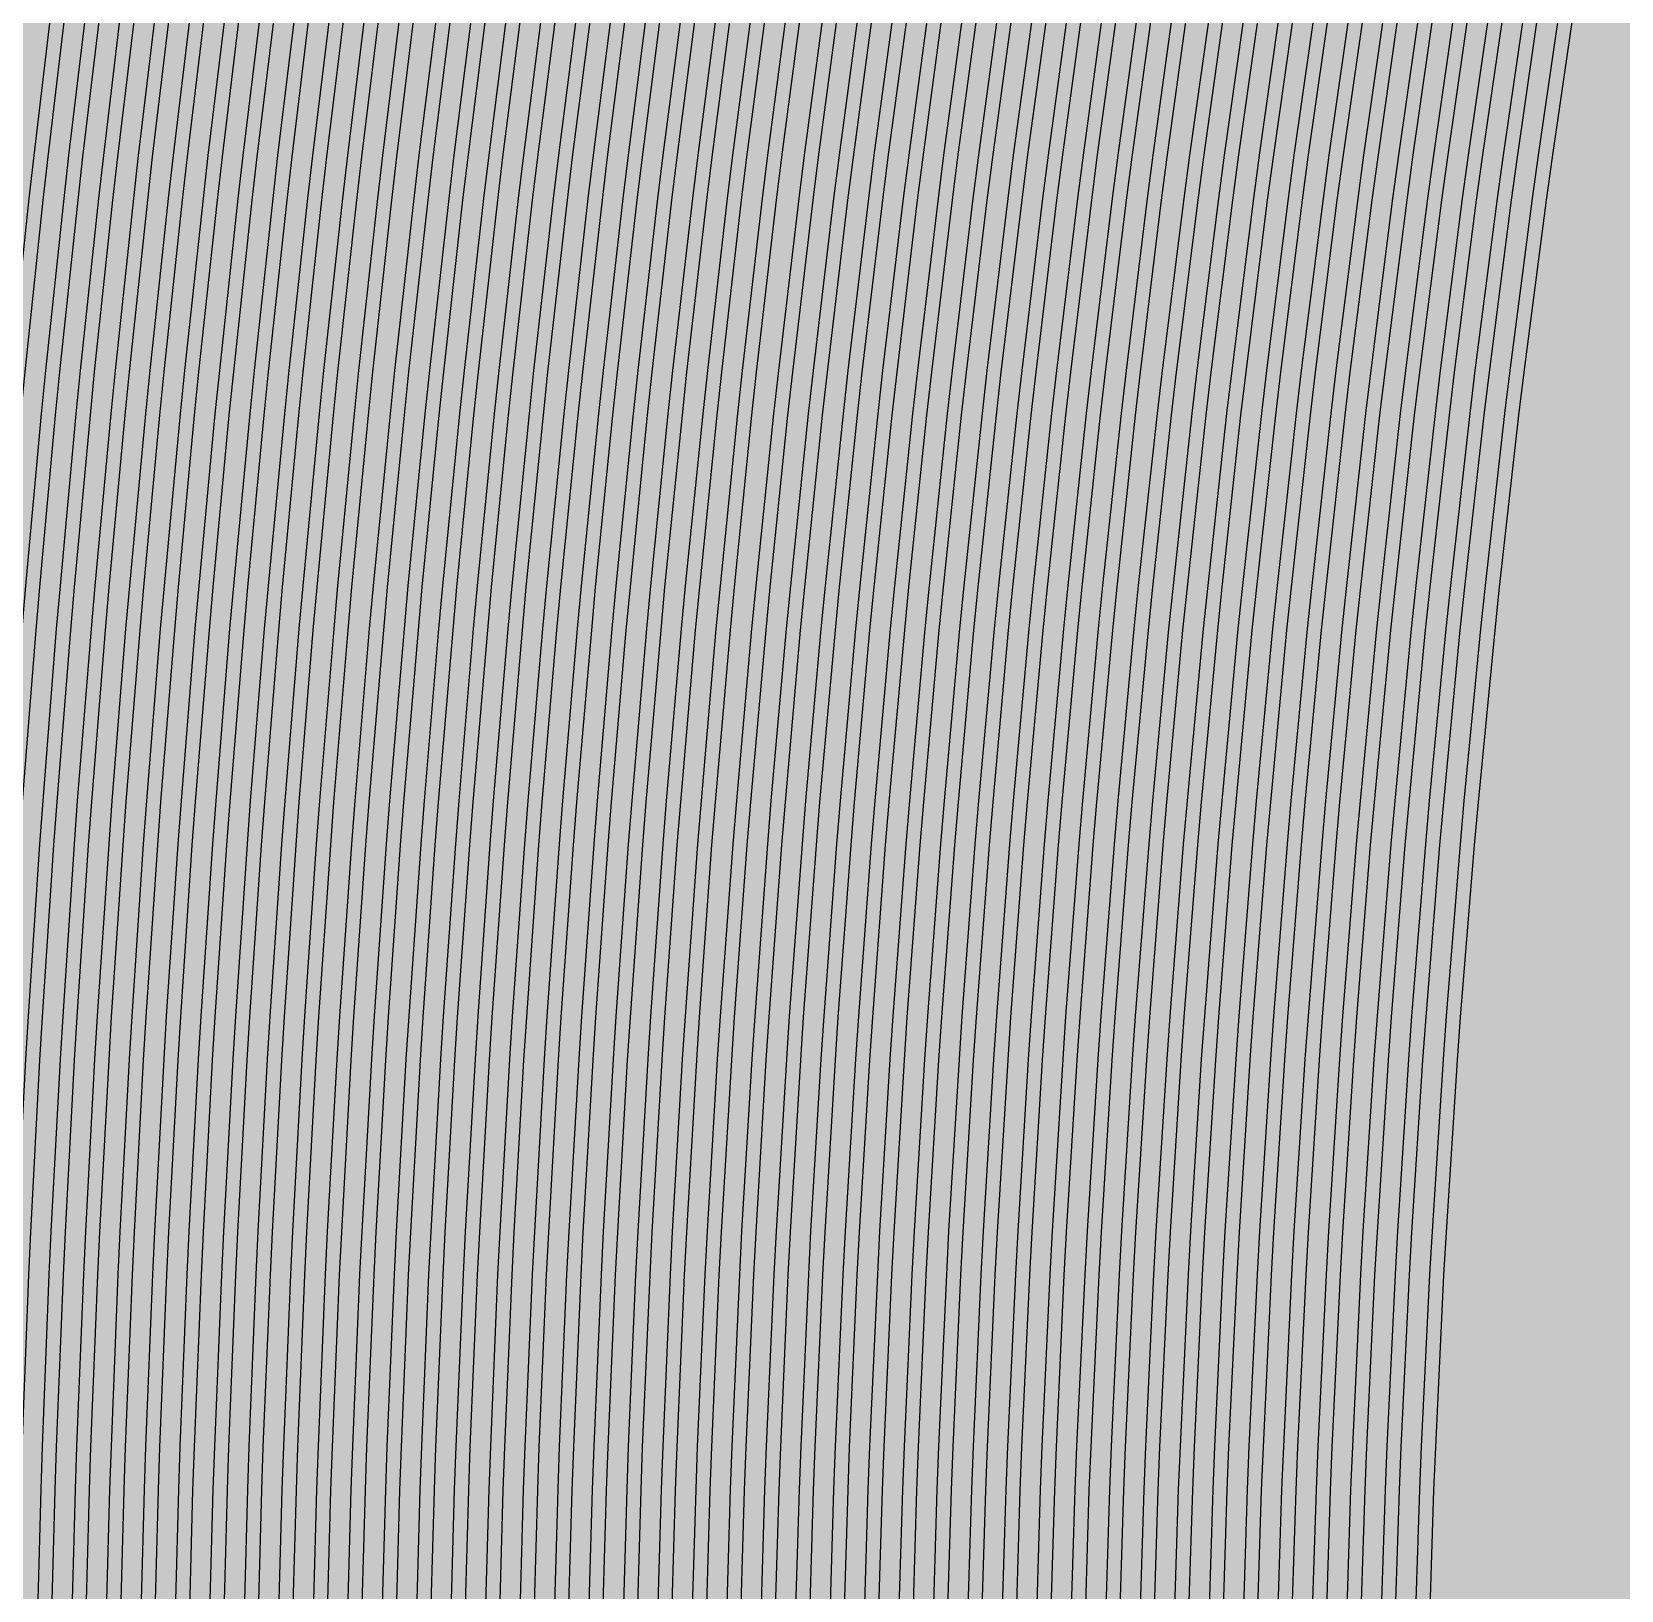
# Model space of a CAD drawing. Header units: metres. Extents: x -7240 to 10960, y -29667 to 1823.
# Drawn here: x 2936.8 to 3167.6, y -17631.3 to -17405 of the extents above; entities that cross this region are included whole.
import ezdxf

# ---------------------------------------------------------------- set-up
doc = ezdxf.new("R2010")
doc.units = ezdxf.units.M
doc.layers.add('Metal1', color=4, linetype='CONTINUOUS')
doc.layers.add('Polyimide', color=7, linetype='CONTINUOUS')

msp = doc.modelspace()

# ---------------------------------------------------------------- hatches: boundary and pattern name
at = {"layer": 'Polyimide'}
msp.add_hatch(color=7, dxfattribs=at).paths.add_polyline_path([(4088.45, -11806.89), (4098.72, -11851.21), (4115.58, -11893.47), (4138.63, -11932.7), (4167.35, -11967.99), (4201.08, -11998.53), (4239.03, -12023.62), (4280.35, -12042.68), (4349.18, -12073.73), (4413.2, -12113.76), (4471.26, -12162.04), (4522.3, -12217.69), (4565.39, -12279.7), (4599.74, -12346.94), (4624.73, -12418.19), (4639.91, -12492.16), (4645, -12567.5), (4639.91, -12642.84), (4624.73, -12716.8), (4599.74, -12788.06), (4565.39, -12855.3), (4522.3, -12917.31), (4471.26, -12972.96), (4413.2, -13021.24), (4349.18, -13061.27), (4280.35, -13092.32), (4239.03, -13111.38), (4201.08, -13136.47), (4167.35, -13167.01), (4138.63, -13202.3), (4115.58, -13241.52), (4098.72, -13283.78), (4088.45, -13328.11), (4085, -13373.48), (4085, -13567.5), (4099.45, -13861.55), (4142.64, -14152.77), (4214.18, -14438.35), (4313.36, -14715.55), (4439.24, -14981.69), (4590.59, -15234.21), (4765.97, -15470.68), (4963.68, -15688.82), (5181.82, -15886.53), (5418.29, -16061.91), (5670.81, -16213.26), (5936.95, -16339.14), (6214.15, -16438.32), (6499.73, -16509.85), (6790.95, -16553.05), (7085, -16567.5), (9960.38, -16567.5), (10038.79, -16571.35), (10116.45, -16582.87), (10192.6, -16601.95), (10266.52, -16628.4), (10337.49, -16661.96), (10404.83, -16702.32), (10467.89, -16749.09), (10526.06, -16801.81), (10578.78, -16859.98), (10625.55, -16923.04), (10665.91, -16990.38), (10699.48, -17061.35), (10725.93, -17135.27), (10745, -17211.43), (10756.52, -17289.08), (10760.38, -17367.5), (10760.38, -21957.3), (10721.61, -22012.91), (10685.97, -22070.59), (10653.58, -22130.14), (10624.53, -22191.39), (10598.92, -22254.16), (10576.82, -22318.25), (10558.3, -22383.46), (10543.41, -22449.6), (10532.21, -22516.46), (10524.72, -22583.84), (10520.97, -22651.53), (10520.97, -22719.32), (10524.72, -22787.01), (10532.21, -22854.38), (10543.41, -22921.24), (10558.3, -22987.38), (10576.82, -23052.6), (10598.92, -23116.68), (10624.53, -23179.45), (10653.58, -23240.71), (10685.97, -23300.26), (10721.61, -23357.93), (10760.38, -23413.54), (10760.38, -28667.5), (10756.52, -28745.91), (10745, -28823.57), (10725.93, -28899.73), (10699.48, -28973.65), (10665.91, -29044.62), (10625.55, -29111.96), (10578.78, -29175.01), (10526.06, -29233.19), (10467.89, -29285.91), (10404.83, -29332.68), (10337.49, -29373.04), (10266.52, -29406.6), (10192.6, -29433.05), (10116.45, -29452.13), (10038.79, -29463.65), (9960.38, -29467.5), (-6239.63, -29467.5), (-6318.04, -29463.65), (-6395.7, -29452.13), (-6471.85, -29433.05), (-6545.77, -29406.6), (-6616.74, -29373.04), (-6684.08, -29332.68), (-6747.14, -29285.91), (-6805.31, -29233.19), (-6858.03, -29175.01), (-6904.8, -29111.96), (-6945.16, -29044.62), (-6978.73, -28973.65), (-7005.18, -28899.73), (-7024.25, -28823.57), (-7035.77, -28745.91), (-7039.63, -28667.5), (-7039.63, -23426.32), (-6999.36, -23370.07), (-6962.33, -23311.63), (-6928.66, -23251.2), (-6898.45, -23188.96), (-6871.81, -23125.12), (-6848.81, -23059.88), (-6829.53, -22993.44), (-6814.04, -22926.02), (-6802.37, -22857.83), (-6794.57, -22789.09), (-6790.67, -22720.02), (-6790.67, -22650.84), (-6794.57, -22581.77), (-6802.37, -22513.03), (-6814.04, -22444.84), (-6829.53, -22377.42), (-6848.81, -22310.98), (-6871.81, -22245.74), (-6898.45, -22181.89), (-6928.66, -22119.66), (-6962.33, -22059.22), (-6999.36, -22000.79), (-7039.63, -21944.54), (-7039.63, -17367.5), (-7035.77, -17289.08), (-7024.25, -17211.43), (-7005.18, -17135.27), (-6978.73, -17061.35), (-6945.16, -16990.38), (-6904.8, -16923.04), (-6858.03, -16859.98), (-6805.31, -16801.81), (-6747.14, -16749.09), (-6684.08, -16702.32), (-6616.74, -16661.96), (-6545.77, -16628.4), (-6471.85, -16601.95), (-6395.7, -16582.87), (-6318.04, -16571.35), (-6239.63, -16567.5), (-3334, -16567.5), (-3039.95, -16553.05), (-2748.73, -16509.85), (-2463.15, -16438.32), (-2185.95, -16339.14), (-1919.81, -16213.26), (-1667.29, -16061.91), (-1430.82, -15886.53), (-1212.68, -15688.82), (-1014.97, -15470.68), (-839.59, -15234.21), (-688.24, -14981.69), (-562.36, -14715.55), (-463.18, -14438.35), (-391.64, -14152.77), (-348.45, -13861.55), (-334, -13567.5), (-334, -13373.48), (-337.45, -13328.11), (-347.72, -13283.78), (-364.58, -13241.52), (-387.63, -13202.3), (-416.35, -13167.01), (-450.08, -13136.47), (-488.03, -13111.38), (-529.35, -13092.32), (-529.35, -13092.32), (-598.18, -13061.27), (-662.2, -13021.24), (-720.26, -12972.96), (-771.3, -12917.31), (-814.39, -12855.3), (-848.74, -12788.06), (-873.73, -12716.8), (-888.91, -12642.84), (-894, -12567.5), (-888.91, -12492.16), (-873.73, -12418.19), (-848.74, -12346.94), (-814.39, -12279.7), (-771.3, -12217.69), (-720.26, -12162.04), (-662.2, -12113.76), (-598.18, -12073.73), (-529.35, -12042.68), (-488.03, -12023.62), (-450.08, -11998.53), (-416.35, -11967.99), (-387.63, -11932.7), (-364.58, -11893.47), (-347.72, -11851.21), (-337.45, -11806.89), (-334, -11761.52), (-334, -11074.31), (-337.45, -11028.94), (-347.72, -10984.62), (-364.58, -10942.36), (-387.63, -10903.13), (-416.35, -10867.84), (-450.08, -10837.3), (-488.03, -10812.21), (-529.35, -10793.16), (-529.35, -10793.16), (-598.18, -10762.1), (-662.2, -10722.07), (-720.26, -10673.8), (-771.3, -10618.15), (-814.39, -10556.13), (-848.74, -10488.89), (-873.73, -10417.64), (-888.91, -10343.67), (-894, -10268.33), (-888.91, -10192.99), (-873.73, -10119.03), (-848.74, -10047.77), (-814.39, -9980.53), (-771.3, -9918.52), (-720.26, -9862.87), (-662.2, -9814.59), (-598.18, -9774.56), (-529.35, -9743.51), (-488.03, -9724.45), (-450.08, -9699.36), (-416.35, -9668.82), (-387.63, -9633.53), (-364.58, -9594.31), (-347.72, -9552.05), (-337.45, -9507.72), (-334, -9462.35), (-334, -8775.14), (-337.45, -8729.78), (-347.72, -8685.45), (-364.58, -8643.19), (-387.63, -8603.96), (-416.35, -8568.68), (-450.08, -8538.14), (-488.03, -8513.05), (-529.35, -8493.99), (-529.35, -8493.99), (-598.18, -8462.94), (-662.2, -8422.91), (-720.26, -8374.63), (-771.3, -8318.98), (-814.39, -8256.97), (-848.74, -8189.73), (-873.73, -8118.47), (-888.91, -8044.5), (-894, -7969.17), (-888.91, -7893.83), (-873.73, -7819.86), (-848.74, -7748.61), (-814.39, -7681.36), (-771.3, -7619.35), (-720.26, -7563.7), (-662.2, -7515.42), (-598.18, -7475.4), (-529.35, -7444.34), (-529.35, -7444.34), (-488.03, -7425.28), (-450.08, -7400.2), (-416.35, -7369.66), (-387.63, -7334.37), (-364.58, -7295.14), (-347.72, -7252.88), (-337.45, -7208.56), (-334, -7163.19), (-334, -6475.98), (-337.45, -6430.61), (-347.72, -6386.29), (-364.58, -6344.02), (-387.63, -6304.8), (-416.35, -6269.51), (-450.08, -6238.97), (-488.03, -6213.88), (-529.35, -6194.82), (-529.35, -6194.82), (-598.18, -6163.77), (-662.2, -6123.74), (-720.26, -6075.46), (-771.3, -6019.81), (-814.39, -5957.8), (-848.74, -5890.56), (-873.73, -5819.31), (-888.91, -5745.34), (-894, -5670), (-888.91, -5594.66), (-873.73, -5520.69), (-848.74, -5449.44), (-814.39, -5382.2), (-771.3, -5320.19), (-720.26, -5264.54), (-662.2, -5216.26), (-598.18, -5176.23), (-529.35, -5145.18), (-529.35, -5145.18), (-488.03, -5126.12), (-450.08, -5101.03), (-416.35, -5070.49), (-387.63, -5035.2), (-364.58, -4995.98), (-347.72, -4953.71), (-337.45, -4909.39), (-334, -4864.02), (-334, 380), (-334, 1522.5), (-289, 1522.5), (-288.78, 1515.63), (-288.1, 1508.79), (-286.98, 1502.02), (-285.42, 1495.32), (-283.43, 1488.75), (-281.01, 1482.32), (-278.17, 1476.06), (-274.93, 1470), (-271.3, 1464.17), (-267.3, 1458.58), (-262.94, 1453.27), (-258.25, 1448.25), (-253.23, 1443.56), (-247.92, 1439.2), (-242.33, 1435.2), (-236.5, 1431.57), (-230.44, 1428.33), (-224.18, 1425.49), (-217.75, 1423.07), (-211.18, 1421.08), (-204.48, 1419.52), (-197.71, 1418.4), (-190.87, 1417.72), (-184, 1417.5), (-177.13, 1417.72), (-170.29, 1418.4), (-163.52, 1419.52), (-156.82, 1421.08), (-150.25, 1423.07), (-143.82, 1425.49), (-137.56, 1428.33), (-131.5, 1431.57), (-125.67, 1435.2), (-120.08, 1439.2), (-114.77, 1443.56), (-109.75, 1448.25), (-105.06, 1453.27), (-100.7, 1458.58), (-96.7, 1464.17), (-93.07, 1470), (-89.83, 1476.06), (-86.99, 1482.32), (-84.57, 1488.75), (-82.58, 1495.32), (-81.02, 1502.02), (-79.9, 1508.79), (-79.22, 1515.63), (-79, 1522.5), (1786, 1522.5), (3835, 1522.5), (3835.21, 1529.04), (3835.86, 1535.55), (3836.92, 1542.01), (3838.41, 1548.38), (3840.31, 1554.64), (3842.61, 1560.77), (3845.31, 1566.73), (3848.4, 1572.5), (3851.85, 1578.06), (3855.66, 1583.38), (3859.82, 1588.43), (3864.29, 1593.21), (3869.07, 1597.68), (3874.12, 1601.84), (3879.44, 1605.65), (3885, 1609.1), (3890.77, 1612.19), (3896.73, 1614.89), (3902.86, 1617.19), (3909.12, 1619.09), (3915.49, 1620.58), (3921.95, 1621.64), (3928.46, 1622.29), (3935, 1622.5), (3941.54, 1622.29), (3948.05, 1621.64), (3954.51, 1620.58), (3960.88, 1619.09), (3967.14, 1617.19), (3973.27, 1614.89), (3979.23, 1612.19), (3985, 1609.1), (3990.56, 1605.65), (3995.88, 1601.84), (4000.93, 1597.68), (4005.71, 1593.21), (4010.18, 1588.43), (4014.34, 1583.38), (4018.15, 1578.06), (4021.6, 1572.5), (4024.69, 1566.73), (4027.39, 1560.77), (4029.69, 1554.64), (4031.59, 1548.38), (4033.08, 1542.01), (4034.14, 1535.55), (4034.79, 1529.04), (4035, 1522.5), (4085, 1522.5), (4085, 380), (4085, 330), (4085, -4864.02), (4088.45, -4909.39), (4098.72, -4953.71), (4115.58, -4995.98), (4138.63, -5035.2), (4167.35, -5070.49), (4201.08, -5101.03), (4239.03, -5126.12), (4280.35, -5145.18), (4280.35, -5145.18), (4349.18, -5176.23), (4413.2, -5216.26), (4471.26, -5264.54), (4522.3, -5320.19), (4565.39, -5382.2), (4599.74, -5449.44), (4624.73, -5520.69), (4639.91, -5594.66), (4645, -5670), (4639.91, -5745.34), (4624.73, -5819.31), (4599.74, -5890.56), (4565.39, -5957.8), (4522.3, -6019.81), (4471.26, -6075.46), (4413.2, -6123.74), (4349.18, -6163.77), (4280.35, -6194.82), (4239.03, -6213.88), (4201.08, -6238.97), (4167.35, -6269.51), (4138.63, -6304.8), (4115.58, -6344.02), (4098.72, -6386.29), (4088.45, -6430.61), (4085, -6475.98), (4085, -11761.52), (4088.45, -11806.89)])

# ---------------------------------------------------------------- linework, layer by layer
at = {"layer": 'Metal1'}
for points in [[(2921.88, -18191.69), (2921.88, -17704.18), (2921.96, -17679.19), (2922, -17672.93), (2922.33, -17647.94), (2922.45, -17641.68), (2923.1, -17616.68), (2923.31, -17610.42), (2924.29, -17585.43), (2924.58, -17579.17), (2925.89, -17554.18), (2926.26, -17547.92), (2927.9, -17522.93), (2928.35, -17516.66), (2930.32, -17491.68), (2930.86, -17485.41), (2933.16, -17460.42), (2933.78, -17454.15), (2936.41, -17429.17), (2937.11, -17422.9), (2940.08, -17397.92)], [(2942.06, -17398.16), (2939.1, -17423.13), (2938.4, -17429.39), (2935.77, -17454.36), (2935.15, -17460.61), (2932.85, -17485.59), (2932.32, -17491.84), (2930.35, -17516.81), (2929.9, -17523.07), (2928.26, -17548.04), (2927.89, -17554.29), (2926.58, -17579.27), (2926.29, -17585.52), (2925.31, -17610.5), (2925.1, -17616.74), (2924.45, -17641.72), (2924.33, -17647.97), (2924, -17672.95), (2923.96, -17679.2), (2923.88, -17704.18), (2923.88, -18191.69)], [(2926.88, -18191.69), (2926.88, -17704.18), (2926.96, -17679.19), (2927, -17672.93), (2927.33, -17647.94), (2927.45, -17641.68), (2928.11, -17616.68), (2928.32, -17610.42), (2929.3, -17585.43), (2929.59, -17579.17), (2930.91, -17554.18), (2931.28, -17547.92), (2932.93, -17522.93), (2933.38, -17516.66), (2935.36, -17491.68), (2935.9, -17485.41), (2938.21, -17460.42), (2938.83, -17454.15), (2941.47, -17429.17), (2942.17, -17422.9), (2945.15, -17397.92)], [(2947.14, -17398.16), (2944.16, -17423.13), (2943.46, -17429.39), (2940.82, -17454.36), (2940.2, -17460.61), (2937.89, -17485.59), (2937.35, -17491.84), (2935.38, -17516.81), (2934.92, -17523.07), (2933.28, -17548.04), (2932.91, -17554.29), (2931.59, -17579.27), (2931.3, -17585.52), (2930.31, -17610.5), (2930.11, -17616.74), (2929.45, -17641.72), (2929.33, -17647.97), (2929, -17672.95), (2928.96, -17679.2), (2928.88, -17704.18), (2928.88, -18191.69)], [(2931.88, -18191.69), (2931.88, -17704.18), (2931.96, -17679.19), (2932, -17672.93), (2932.33, -17647.94), (2932.45, -17641.68), (2933.11, -17616.68), (2933.32, -17610.42), (2934.31, -17585.43), (2934.6, -17579.17), (2935.92, -17554.18), (2936.3, -17547.92), (2937.95, -17522.93), (2938.41, -17516.66), (2940.39, -17491.68), (2940.93, -17485.41), (2943.25, -17460.42), (2943.87, -17454.15), (2946.53, -17429.17), (2947.24, -17422.9), (2950.22, -17397.92)], [(2952.21, -17398.16), (2949.22, -17423.13), (2948.52, -17429.39), (2945.86, -17454.36), (2945.24, -17460.61), (2942.92, -17485.59), (2942.39, -17491.84), (2940.4, -17516.81), (2939.95, -17523.07), (2938.29, -17548.04), (2937.92, -17554.29), (2936.6, -17579.27), (2936.31, -17585.52), (2935.32, -17610.5), (2935.11, -17616.74), (2934.45, -17641.72), (2934.33, -17647.97), (2934, -17672.95), (2933.96, -17679.2), (2933.88, -17704.19), (2933.88, -18191.69)], [(2936.88, -18191.69), (2936.88, -17704.18), (2936.96, -17679.19), (2937, -17672.93), (2937.33, -17647.94), (2937.46, -17641.68), (2938.12, -17616.68), (2938.33, -17610.42), (2939.32, -17585.43), (2939.61, -17579.17), (2940.94, -17554.18), (2941.32, -17547.92), (2942.98, -17522.93), (2943.43, -17516.66), (2945.43, -17491.68), (2945.97, -17485.41), (2948.3, -17460.42), (2948.92, -17454.15), (2951.59, -17429.17), (2952.3, -17422.9), (2955.3, -17397.92)], [(2957.28, -17398.16), (2954.28, -17423.13), (2953.57, -17429.39), (2950.91, -17454.36), (2950.29, -17460.62), (2947.96, -17485.59), (2947.42, -17491.84), (2945.43, -17516.81), (2944.97, -17523.07), (2943.31, -17548.04), (2942.94, -17554.29), (2941.61, -17579.27), (2941.32, -17585.52), (2940.33, -17610.5), (2940.12, -17616.74), (2939.46, -17641.72), (2939.33, -17647.97), (2939, -17672.95), (2938.96, -17679.2), (2938.88, -17704.19), (2938.88, -18191.69)], [(2941.88, -18191.69), (2941.88, -17704.18), (2941.96, -17679.19), (2942, -17672.93), (2942.33, -17647.94), (2942.46, -17641.68), (2943.12, -17616.68), (2943.33, -17610.42), (2944.33, -17585.43), (2944.62, -17579.17), (2945.96, -17554.18), (2946.33, -17547.92), (2948, -17522.93), (2948.46, -17516.66), (2950.46, -17491.68), (2951, -17485.41), (2953.34, -17460.42), (2953.97, -17454.15), (2956.64, -17429.17), (2957.36, -17422.9), (2960.37, -17397.92)], [(2962.36, -17398.17), (2959.34, -17423.13), (2958.63, -17429.39), (2955.96, -17454.36), (2955.33, -17460.62), (2953, -17485.59), (2952.45, -17491.84), (2950.45, -17516.81), (2949.99, -17523.07), (2948.33, -17548.04), (2947.95, -17554.29), (2946.62, -17579.27), (2946.33, -17585.52), (2945.33, -17610.5), (2945.12, -17616.74), (2944.46, -17641.72), (2944.33, -17647.97), (2944, -17672.95), (2943.96, -17679.2), (2943.88, -17704.19), (2943.88, -18191.69)], [(2946.88, -18191.69), (2946.88, -17704.18), (2946.96, -17679.19), (2947, -17672.93), (2947.34, -17647.94), (2947.46, -17641.68), (2948.13, -17616.68), (2948.34, -17610.42), (2949.34, -17585.43), (2949.64, -17579.17), (2950.97, -17554.18), (2951.35, -17547.92), (2953.02, -17522.93), (2953.49, -17516.66), (2955.49, -17491.67), (2956.04, -17485.41), (2958.39, -17460.42), (2959.02, -17454.15), (2961.7, -17429.17), (2962.42, -17422.9), (2965.44, -17397.92)], [(2967.43, -17398.17), (2964.41, -17423.13), (2963.69, -17429.39), (2961.01, -17454.36), (2960.38, -17460.62), (2958.03, -17485.59), (2957.49, -17491.84), (2955.48, -17516.81), (2955.02, -17523.07), (2953.35, -17548.04), (2952.97, -17554.29), (2951.63, -17579.27), (2951.34, -17585.52), (2950.34, -17610.5), (2950.13, -17616.74), (2949.46, -17641.72), (2949.34, -17647.97), (2949, -17672.95), (2948.96, -17679.2), (2948.88, -17704.19), (2948.88, -18191.69)], [(2951.87, -18191.69), (2951.87, -17704.18), (2951.96, -17679.19), (2952, -17672.93), (2952.34, -17647.94), (2952.46, -17641.68), (2953.13, -17616.68), (2953.34, -17610.42), (2954.35, -17585.43), (2954.65, -17579.17), (2955.99, -17554.18), (2956.37, -17547.91), (2958.05, -17522.93), (2958.51, -17516.66), (2960.53, -17491.67), (2961.08, -17485.41), (2963.43, -17460.42), (2964.07, -17454.15), (2966.76, -17429.17), (2967.48, -17422.9), (2970.52, -17397.92)], [(2972.5, -17398.17), (2969.47, -17423.13), (2968.75, -17429.39), (2966.06, -17454.36), (2965.42, -17460.62), (2963.07, -17485.59), (2962.52, -17491.84), (2960.51, -17516.81), (2960.04, -17523.07), (2958.36, -17548.04), (2957.99, -17554.29), (2956.64, -17579.27), (2956.35, -17585.52), (2955.34, -17610.5), (2955.13, -17616.74), (2954.46, -17641.72), (2954.34, -17647.97), (2954, -17672.95), (2953.96, -17679.2), (2953.87, -17704.19), (2953.87, -18191.69)], [(2956.87, -18191.69), (2956.87, -17704.18), (2956.96, -17679.19), (2957, -17672.93), (2957.34, -17647.94), (2957.47, -17641.68), (2958.14, -17616.68), (2958.35, -17610.42), (2959.36, -17585.43), (2959.66, -17579.17), (2961.01, -17554.18), (2961.39, -17547.91), (2963.07, -17522.93), (2963.54, -17516.66), (2965.56, -17491.67), (2966.11, -17485.41), (2968.48, -17460.42), (2969.11, -17454.15), (2971.82, -17429.17), (2972.54, -17422.9), (2975.59, -17397.92)], [(2977.57, -17398.17), (2974.53, -17423.13), (2973.81, -17429.39), (2971.1, -17454.36), (2970.47, -17460.62), (2968.11, -17485.59), (2967.56, -17491.84), (2965.53, -17516.81), (2965.07, -17523.07), (2963.38, -17548.04), (2963, -17554.29), (2961.65, -17579.27), (2961.36, -17585.52), (2960.35, -17610.5), (2960.14, -17616.74), (2959.47, -17641.72), (2959.34, -17647.97), (2959, -17672.95), (2958.96, -17679.2), (2958.87, -17704.19), (2958.87, -18191.69)], [(2961.88, -18191.69), (2961.88, -17704.18), (2961.96, -17679.19), (2962, -17672.93), (2962.34, -17647.94), (2962.47, -17641.68), (2963.14, -17616.68), (2963.36, -17610.42), (2964.37, -17585.43), (2964.67, -17579.17), (2966.02, -17554.18), (2966.4, -17547.91), (2968.1, -17522.93), (2968.56, -17516.66), (2970.6, -17491.67), (2971.15, -17485.41), (2973.52, -17460.42), (2974.16, -17454.15), (2976.88, -17429.17), (2977.6, -17422.9), (2980.66, -17397.92)], [(2982.65, -17398.17), (2979.59, -17423.13), (2978.87, -17429.39), (2976.15, -17454.36), (2975.51, -17460.62), (2973.14, -17485.59), (2972.59, -17491.84), (2970.56, -17516.82), (2970.09, -17523.07), (2968.4, -17548.04), (2968.02, -17554.29), (2966.67, -17579.27), (2966.37, -17585.52), (2965.35, -17610.5), (2965.14, -17616.74), (2964.47, -17641.72), (2964.34, -17647.97), (2964, -17672.95), (2963.96, -17679.2), (2963.88, -17704.19), (2963.88, -18191.69)], [(2966.88, -18191.69), (2966.88, -17704.18), (2966.96, -17679.19), (2967, -17672.93), (2967.34, -17647.94), (2967.47, -17641.68), (2968.15, -17616.68), (2968.36, -17610.42), (2969.38, -17585.43), (2969.68, -17579.17), (2971.04, -17554.18), (2971.42, -17547.91), (2973.12, -17522.93), (2973.59, -17516.66), (2975.63, -17491.67), (2976.19, -17485.41), (2978.57, -17460.42), (2979.21, -17454.15), (2981.94, -17429.17), (2982.67, -17422.9), (2985.74, -17397.92)], [(2987.72, -17398.17), (2984.65, -17423.13), (2983.92, -17429.39), (2981.2, -17454.36), (2980.56, -17460.62), (2978.18, -17485.59), (2977.62, -17491.84), (2975.58, -17516.82), (2975.12, -17523.07), (2973.42, -17548.04), (2973.03, -17554.29), (2971.68, -17579.27), (2971.38, -17585.52), (2970.36, -17610.5), (2970.15, -17616.74), (2969.47, -17641.72), (2969.34, -17647.97), (2969, -17672.95), (2968.96, -17679.2), (2968.88, -17704.19), (2968.88, -18191.69)], [(2971.88, -18191.69), (2971.88, -17704.18), (2971.96, -17679.19), (2972, -17672.93), (2972.35, -17647.93), (2972.47, -17641.68), (2973.16, -17616.68), (2973.37, -17610.42), (2974.39, -17585.43), (2974.69, -17579.17), (2976.06, -17554.18), (2976.45, -17547.91), (2978.15, -17522.93), (2978.63, -17516.66), (2980.68, -17491.67), (2981.24, -17485.4), (2983.63, -17460.42), (2984.28, -17454.15), (2987.02, -17429.17), (2987.75, -17422.9), (2990.84, -17397.92)], [(2992.82, -17398.17), (2989.74, -17423.13), (2989.01, -17429.39), (2986.27, -17454.36), (2985.62, -17460.62), (2983.23, -17485.59), (2982.67, -17491.84), (2980.62, -17516.82), (2980.15, -17523.07), (2978.44, -17548.04), (2978.06, -17554.29), (2976.69, -17579.27), (2976.39, -17585.52), (2975.37, -17610.5), (2975.16, -17616.74), (2974.47, -17641.73), (2974.34, -17647.97), (2974, -17672.95), (2973.96, -17679.2), (2973.88, -17704.19), (2973.88, -18191.69)], [(2976.88, -18191.69), (2976.88, -17704.18), (2976.96, -17679.19), (2977.01, -17672.93), (2977.35, -17647.93), (2977.49, -17641.68), (2978.18, -17616.68), (2978.4, -17610.42), (2979.44, -17585.43), (2979.75, -17579.17), (2981.14, -17554.18), (2981.54, -17547.91), (2983.28, -17522.92), (2983.76, -17516.66), (2985.85, -17491.67), (2986.42, -17485.4), (2988.86, -17460.42), (2989.52, -17454.15), (2992.32, -17429.17), (2993.06, -17422.89), (2996.21, -17397.92)], [(2998.2, -17398.17), (2995.05, -17423.14), (2994.3, -17429.4), (2991.51, -17454.36), (2990.85, -17460.62), (2988.41, -17485.59), (2987.84, -17491.85), (2985.75, -17516.82), (2985.27, -17523.07), (2983.53, -17548.04), (2983.14, -17554.3), (2981.75, -17579.27), (2981.44, -17585.52), (2980.4, -17610.5), (2980.18, -17616.74), (2979.48, -17641.73), (2979.35, -17647.97), (2979.01, -17672.95), (2978.96, -17679.2), (2978.88, -17704.19), (2978.88, -18191.69)], [(2981.88, -18191.69), (2981.88, -17704.18), (2981.96, -17679.19), (2982.01, -17672.93), (2982.36, -17647.93), (2982.49, -17641.68), (2983.19, -17616.68), (2983.41, -17610.42), (2984.45, -17585.43), (2984.76, -17579.17), (2986.16, -17554.18), (2986.55, -17547.91), (2988.3, -17522.92), (2988.79, -17516.66), (2990.89, -17491.67), (2991.46, -17485.4), (2993.91, -17460.42), (2994.57, -17454.15), (2997.38, -17429.17), (2998.13, -17422.89), (3001.29, -17397.92)], [(3003.27, -17398.17), (3000.11, -17423.14), (2999.36, -17429.4), (2996.56, -17454.36), (2995.9, -17460.62), (2993.45, -17485.59), (2992.88, -17491.85), (2990.78, -17516.82), (2990.3, -17523.07), (2988.55, -17548.04), (2988.16, -17554.3), (2986.76, -17579.27), (2986.45, -17585.52), (2985.4, -17610.5), (2985.19, -17616.74), (2984.49, -17641.73), (2984.36, -17647.97), (2984.01, -17672.95), (2983.96, -17679.2), (2983.88, -17704.19), (2983.88, -18191.69)], [(2986.88, -18191.69), (2986.88, -17704.18), (2986.96, -17679.19), (2987.01, -17672.93), (2987.36, -17647.93), (2987.49, -17641.68), (2988.19, -17616.68), (2988.41, -17610.42), (2989.46, -17585.43), (2989.77, -17579.17), (2991.18, -17554.18), (2991.57, -17547.91), (2993.33, -17522.92), (2993.81, -17516.66), (2995.92, -17491.67), (2996.49, -17485.4), (2998.96, -17460.42), (2999.62, -17454.15), (3002.44, -17429.17), (3003.19, -17422.89), (3006.36, -17397.91)], [(3008.34, -17398.17), (3005.17, -17423.14), (3004.42, -17429.4), (3001.61, -17454.36), (3000.95, -17460.62), (2998.48, -17485.59), (2997.91, -17491.85), (2995.81, -17516.82), (2995.32, -17523.07), (2993.57, -17548.05), (2993.17, -17554.3), (2991.77, -17579.27), (2991.46, -17585.52), (2990.41, -17610.5), (2990.19, -17616.74), (2989.49, -17641.73), (2989.36, -17647.97), (2989.01, -17672.95), (2988.96, -17679.2), (2988.88, -17704.19), (2988.88, -18191.69)], [(2991.87, -18191.69), (2991.87, -17704.18), (2991.96, -17679.19), (2992.01, -17672.93), (2992.36, -17647.93), (2992.49, -17641.68), (2993.2, -17616.68), (2993.42, -17610.42), (2994.47, -17585.43), (2994.78, -17579.17), (2996.19, -17554.18), (2996.59, -17547.91), (2998.35, -17522.92), (2998.84, -17516.66), (3000.95, -17491.67), (3001.53, -17485.4), (3004, -17460.42), (3004.67, -17454.15), (3007.49, -17429.17), (3008.25, -17422.89), (3011.43, -17397.91)], [(3013.42, -17398.17), (3010.23, -17423.14), (3009.48, -17429.4), (3006.65, -17454.36), (3005.99, -17460.62), (3003.52, -17485.59), (3002.95, -17491.85), (3000.83, -17516.82), (3000.35, -17523.07), (2998.58, -17548.05), (2998.19, -17554.3), (2996.78, -17579.27), (2996.47, -17585.52), (2995.42, -17610.5), (2995.2, -17616.75), (2994.49, -17641.73), (2994.36, -17647.97), (2994.01, -17672.95), (2993.96, -17679.2), (2993.87, -17704.19), (2993.87, -18191.69)], [(2996.87, -18191.69), (2996.87, -17704.18), (2996.96, -17679.19), (2997.01, -17672.93), (2997.36, -17647.93), (2997.49, -17641.68), (2998.2, -17616.68), (2998.42, -17610.42), (2999.48, -17585.43), (2999.79, -17579.17), (3001.21, -17554.18), (3001.61, -17547.91), (3003.38, -17522.92), (3003.86, -17516.66), (3005.99, -17491.67), (3006.57, -17485.4), (3009.05, -17460.42), (3009.71, -17454.15), (3012.55, -17429.17), (3013.31, -17422.89), (3016.51, -17397.91)], [(3018.49, -17398.18), (3015.29, -17423.14), (3014.54, -17429.4), (3011.7, -17454.37), (3011.04, -17460.62), (3008.56, -17485.59), (3007.98, -17491.85), (3005.86, -17516.82), (3005.37, -17523.07), (3003.6, -17548.05), (3003.2, -17554.3), (3001.79, -17579.27), (3001.48, -17585.52), (3000.42, -17610.5), (3000.2, -17616.75), (2999.49, -17641.73), (2999.36, -17647.97), (2999.01, -17672.95), (2998.96, -17679.2), (2998.87, -17704.19), (2998.87, -18191.69)], [(3001.88, -18191.69), (3001.88, -17704.18), (3001.96, -17679.19), (3002.01, -17672.93), (3002.36, -17647.93), (3002.5, -17641.68), (3003.21, -17616.68), (3003.43, -17610.42), (3004.49, -17585.43), (3004.8, -17579.17), (3006.22, -17554.18), (3006.62, -17547.91), (3008.4, -17522.92), (3008.89, -17516.66), (3011.02, -17491.67), (3011.6, -17485.4), (3014.09, -17460.42), (3014.76, -17454.15), (3017.61, -17429.17), (3018.37, -17422.89), (3021.58, -17397.91)], [(3023.56, -17398.18), (3020.36, -17423.14), (3019.6, -17429.4), (3016.75, -17454.37), (3016.08, -17460.62), (3013.59, -17485.59), (3013.01, -17491.85), (3010.88, -17516.82), (3010.39, -17523.07), (3008.62, -17548.05), (3008.22, -17554.3), (3006.8, -17579.27), (3006.49, -17585.52), (3005.43, -17610.5), (3005.21, -17616.75), (3004.5, -17641.73), (3004.36, -17647.97), (3004.01, -17672.95), (3003.96, -17679.2), (3003.88, -17704.19), (3003.88, -18191.69)], [(3006.88, -18191.69), (3006.88, -17704.18), (3006.96, -17679.19), (3007.01, -17672.93), (3007.37, -17647.93), (3007.5, -17641.68), (3008.21, -17616.68), (3008.43, -17610.42), (3009.5, -17585.43), (3009.82, -17579.17), (3011.24, -17554.18), (3011.64, -17547.91), (3013.42, -17522.92), (3013.92, -17516.66), (3016.06, -17491.67), (3016.64, -17485.4), (3019.14, -17460.42), (3019.81, -17454.15), (3022.67, -17429.17), (3023.43, -17422.89), (3026.65, -17397.91)], [(3028.64, -17398.18), (3025.42, -17423.14), (3024.66, -17429.4), (3021.8, -17454.37), (3021.13, -17460.62), (3018.63, -17485.59), (3018.05, -17491.85), (3015.91, -17516.82), (3015.42, -17523.07), (3013.64, -17548.05), (3013.24, -17554.3), (3011.81, -17579.27), (3011.5, -17585.52), (3010.43, -17610.5), (3010.21, -17616.75), (3009.5, -17641.73), (3009.37, -17647.97), (3009.01, -17672.95), (3008.96, -17679.2), (3008.88, -17704.19), (3008.88, -18191.69)], [(3011.88, -18191.69), (3011.88, -17704.18), (3011.96, -17679.19), (3012.01, -17672.93), (3012.37, -17647.93), (3012.5, -17641.68), (3013.22, -17616.68), (3013.44, -17610.42), (3014.51, -17585.43), (3014.83, -17579.17), (3016.26, -17554.18), (3016.66, -17547.91), (3018.45, -17522.92), (3018.94, -17516.66), (3021.09, -17491.67), (3021.67, -17485.4), (3024.18, -17460.42), (3024.86, -17454.15), (3027.73, -17429.17), (3028.49, -17422.89), (3031.73, -17397.91)], [(3033.71, -17398.18), (3030.48, -17423.14), (3029.71, -17429.4), (3026.85, -17454.37), (3026.17, -17460.63), (3023.67, -17485.59), (3023.08, -17491.85), (3020.94, -17516.82), (3020.44, -17523.07), (3018.66, -17548.05), (3018.25, -17554.3), (3016.82, -17579.27), (3016.51, -17585.52), (3015.44, -17610.5), (3015.22, -17616.75), (3014.5, -17641.73), (3014.37, -17647.97), (3014.01, -17672.95), (3013.96, -17679.2), (3013.88, -17704.19), (3013.88, -18191.69)], [(3016.88, -18191.69), (3016.88, -17704.18), (3016.96, -17679.19), (3017.01, -17672.93), (3017.37, -17647.93), (3017.5, -17641.68), (3018.22, -17616.68), (3018.45, -17610.42), (3019.52, -17585.43), (3019.84, -17579.17), (3021.27, -17554.18), (3021.68, -17547.91), (3023.47, -17522.92), (3023.97, -17516.66), (3026.12, -17491.67), (3026.71, -17485.4), (3029.23, -17460.42), (3029.91, -17454.14), (3032.79, -17429.17), (3033.56, -17422.89), (3036.8, -17397.91)], [(3038.78, -17398.18), (3035.54, -17423.14), (3034.77, -17429.4), (3031.89, -17454.37), (3031.22, -17460.63), (3028.7, -17485.59), (3028.12, -17491.85), (3025.96, -17516.82), (3025.47, -17523.07), (3023.67, -17548.05), (3023.27, -17554.3), (3021.83, -17579.27), (3021.52, -17585.52), (3020.44, -17610.5), (3020.22, -17616.75), (3019.5, -17641.73), (3019.37, -17647.97), (3019.01, -17672.95), (3018.96, -17679.2), (3018.88, -17704.19), (3018.88, -18191.69)], [(3021.88, -18191.69), (3021.88, -17704.18), (3021.97, -17679.19), (3022.01, -17672.93), (3022.37, -17647.93), (3022.51, -17641.68), (3023.23, -17616.68), (3023.45, -17610.42), (3024.53, -17585.43), (3024.85, -17579.17), (3026.29, -17554.18), (3026.7, -17547.91), (3028.5, -17522.92), (3028.99, -17516.65), (3031.16, -17491.67), (3031.75, -17485.4), (3034.27, -17460.42), (3034.95, -17454.14), (3037.84, -17429.17), (3038.62, -17422.89), (3041.87, -17397.91)], [(3043.86, -17398.18), (3040.6, -17423.14), (3039.83, -17429.4), (3036.94, -17454.37), (3036.26, -17460.63), (3033.74, -17485.59), (3033.15, -17491.85), (3030.99, -17516.82), (3030.49, -17523.07), (3028.69, -17548.05), (3028.28, -17554.3), (3026.84, -17579.27), (3026.53, -17585.52), (3025.45, -17610.5), (3025.23, -17616.75), (3024.51, -17641.73), (3024.37, -17647.97), (3024.01, -17672.95), (3023.97, -17679.2), (3023.88, -17704.19), (3023.88, -18191.69)], [(3026.88, -18191.69), (3026.88, -17704.18), (3026.97, -17679.19), (3027.01, -17672.93), (3027.37, -17647.93), (3027.51, -17641.68), (3028.23, -17616.68), (3028.46, -17610.42), (3029.55, -17585.43), (3029.86, -17579.17), (3031.31, -17554.18), (3031.72, -17547.91), (3033.53, -17522.92), (3034.03, -17516.65), (3036.2, -17491.67), (3036.8, -17485.4), (3039.34, -17460.42), (3040.02, -17454.14), (3042.93, -17429.16), (3043.7, -17422.89), (3046.97, -17397.91)], [(3048.96, -17398.18), (3045.69, -17423.14), (3044.91, -17429.4), (3042.01, -17454.37), (3041.33, -17460.63), (3038.79, -17485.59), (3038.2, -17491.85), (3036.02, -17516.82), (3035.52, -17523.07), (3033.71, -17548.05), (3033.31, -17554.3), (3031.86, -17579.27), (3031.54, -17585.52), (3030.46, -17610.5), (3030.23, -17616.75), (3029.51, -17641.73), (3029.37, -17647.97), (3029.01, -17672.95), (3028.97, -17679.2), (3028.88, -17704.19), (3028.88, -18191.69)], [(3031.87, -18191.69), (3031.87, -17704.18), (3031.97, -17679.18), (3032.01, -17672.93), (3032.38, -17647.93), (3032.52, -17641.68), (3033.26, -17616.68), (3033.49, -17610.42), (3034.6, -17585.43), (3034.92, -17579.16), (3036.39, -17554.17), (3036.81, -17547.91), (3038.65, -17522.92), (3039.16, -17516.65), (3041.38, -17491.67), (3041.98, -17485.4), (3044.57, -17460.42), (3045.27, -17454.14), (3048.23, -17429.16), (3049.02, -17422.89), (3052.35, -17397.91)], [(3054.33, -17398.18), (3051, -17423.14), (3050.21, -17429.41), (3047.25, -17454.37), (3046.56, -17460.63), (3043.97, -17485.6), (3043.37, -17491.85), (3041.16, -17516.82), (3040.65, -17523.08), (3038.81, -17548.05), (3038.39, -17554.3), (3036.92, -17579.27), (3036.59, -17585.52), (3035.49, -17610.5), (3035.26, -17616.75), (3034.52, -17641.73), (3034.38, -17647.97), (3034.01, -17672.95), (3033.97, -17679.2), (3033.87, -17704.19), (3033.87, -18191.69)], [(3036.87, -18191.69), (3036.87, -17704.18), (3036.97, -17679.18), (3037.01, -17672.93), (3037.38, -17647.93), (3037.52, -17641.68), (3038.26, -17616.68), (3038.5, -17610.42), (3039.6, -17585.43), (3039.93, -17579.16), (3041.41, -17554.17), (3041.83, -17547.91), (3043.68, -17522.92), (3044.19, -17516.65), (3046.41, -17491.67), (3047.02, -17485.4), (3049.61, -17460.42), (3050.31, -17454.14), (3053.28, -17429.16), (3054.08, -17422.89), (3057.42, -17397.91)], [(3059.4, -17398.18), (3056.06, -17423.14), (3055.27, -17429.41), (3052.3, -17454.37), (3051.6, -17460.63), (3049.01, -17485.6), (3048.4, -17491.85), (3046.18, -17516.82), (3045.67, -17523.08), (3043.82, -17548.05), (3043.41, -17554.3), (3041.93, -17579.27), (3041.6, -17585.52), (3040.49, -17610.5), (3040.26, -17616.75), (3039.52, -17641.73), (3039.38, -17647.97), (3039.01, -17672.95), (3038.97, -17679.2), (3038.87, -17704.19), (3038.87, -18191.69)], [(3041.88, -18191.69), (3041.88, -17704.18), (3041.97, -17679.18), (3042.01, -17672.93), (3042.39, -17647.93), (3042.53, -17641.68), (3043.27, -17616.68), (3043.5, -17610.42), (3044.61, -17585.43), (3044.94, -17579.16), (3046.43, -17554.17), (3046.85, -17547.91), (3048.7, -17522.92), (3049.22, -17516.65), (3051.45, -17491.67), (3052.05, -17485.4), (3054.66, -17460.42), (3055.36, -17454.14), (3058.34, -17429.16), (3059.14, -17422.89), (3062.5, -17397.91)], [(3064.48, -17398.18), (3061.12, -17423.14), (3060.33, -17429.41), (3057.35, -17454.37), (3056.65, -17460.63), (3054.04, -17485.6), (3053.44, -17491.85), (3051.21, -17516.82), (3050.7, -17523.08), (3048.84, -17548.05), (3048.42, -17554.3), (3046.94, -17579.28), (3046.61, -17585.52), (3045.5, -17610.5), (3045.27, -17616.75), (3044.53, -17641.73), (3044.39, -17647.97), (3044.01, -17672.95), (3043.97, -17679.2), (3043.88, -17704.19), (3043.88, -18191.69)], [(3046.88, -18191.69), (3046.88, -17704.18), (3046.97, -17679.18), (3047.02, -17672.93), (3047.39, -17647.93), (3047.53, -17641.68), (3048.27, -17616.68), (3048.51, -17610.42), (3049.62, -17585.43), (3049.95, -17579.16), (3051.44, -17554.17), (3051.86, -17547.91), (3053.73, -17522.92), (3054.24, -17516.65), (3056.48, -17491.67), (3057.09, -17485.4), (3059.71, -17460.42), (3060.41, -17454.14), (3063.4, -17429.16), (3064.2, -17422.88), (3067.57, -17397.91)], [(3069.55, -17398.18), (3066.18, -17423.14), (3065.39, -17429.41), (3062.4, -17454.37), (3061.69, -17460.63), (3059.08, -17485.6), (3058.47, -17491.85), (3056.24, -17516.82), (3055.72, -17523.08), (3053.86, -17548.05), (3053.44, -17554.3), (3051.95, -17579.28), (3051.62, -17585.52), (3050.5, -17610.5), (3050.27, -17616.75), (3049.53, -17641.73), (3049.39, -17647.97), (3049.02, -17672.95), (3048.97, -17679.2), (3048.88, -17704.19), (3048.88, -18191.69)], [(3051.88, -18191.69), (3051.88, -17704.18), (3051.97, -17679.18), (3052.02, -17672.93), (3052.39, -17647.93), (3052.53, -17641.68), (3053.28, -17616.68), (3053.51, -17610.42), (3054.63, -17585.43), (3054.96, -17579.16), (3056.46, -17554.17), (3056.88, -17547.91), (3058.75, -17522.92), (3059.27, -17516.65), (3061.52, -17491.67), (3062.13, -17485.4), (3064.75, -17460.42), (3065.46, -17454.14), (3068.46, -17429.16), (3069.26, -17422.88), (3072.64, -17397.91)], [(3074.62, -17398.19), (3071.24, -17423.15), (3070.44, -17429.41), (3067.44, -17454.37), (3066.74, -17460.63), (3064.12, -17485.6), (3063.51, -17491.85), (3061.26, -17516.82), (3060.75, -17523.08), (3058.88, -17548.05), (3058.45, -17554.3), (3056.96, -17579.28), (3056.63, -17585.52), (3055.51, -17610.5), (3055.28, -17616.75), (3054.53, -17641.73), (3054.39, -17647.97), (3054.02, -17672.95), (3053.97, -17679.2), (3053.88, -17704.19), (3053.88, -18191.69)], [(3056.88, -18191.69), (3056.88, -17704.18), (3056.97, -17679.18), (3057.02, -17672.93), (3057.39, -17647.93), (3057.53, -17641.68), (3058.28, -17616.68), (3058.52, -17610.42), (3059.64, -17585.43), (3059.97, -17579.16), (3061.47, -17554.17), (3061.9, -17547.91), (3063.78, -17522.92), (3064.29, -17516.65), (3066.55, -17491.67), (3067.16, -17485.4), (3069.8, -17460.42), (3070.51, -17454.14), (3073.52, -17429.16), (3074.32, -17422.88), (3077.72, -17397.91)], [(3079.7, -17398.19), (3076.31, -17423.15), (3075.5, -17429.41), (3072.49, -17454.37), (3071.78, -17460.63), (3069.15, -17485.6), (3068.54, -17491.86), (3066.29, -17516.82), (3065.77, -17523.08), (3063.89, -17548.05), (3063.47, -17554.3), (3061.97, -17579.28), (3061.64, -17585.52), (3060.52, -17610.5), (3060.28, -17616.75), (3059.53, -17641.73), (3059.39, -17647.97), (3059.02, -17672.95), (3058.97, -17679.2), (3058.88, -17704.19), (3058.88, -18191.69)], [(3061.88, -18191.69), (3061.88, -17704.18), (3061.97, -17679.18), (3062.02, -17672.93), (3062.39, -17647.93), (3062.54, -17641.67), (3063.29, -17616.68), (3063.52, -17610.42), (3064.65, -17585.43), (3064.98, -17579.16), (3066.49, -17554.17), (3066.92, -17547.91), (3068.8, -17522.92), (3069.32, -17516.65), (3071.58, -17491.67), (3072.2, -17485.4), (3074.84, -17460.41), (3075.55, -17454.14), (3078.58, -17429.16), (3079.38, -17422.88), (3082.79, -17397.91)], [(3084.77, -17398.19), (3081.37, -17423.15), (3080.56, -17429.41), (3077.54, -17454.37), (3076.83, -17460.63), (3074.19, -17485.6), (3073.57, -17491.86), (3071.31, -17516.82), (3070.79, -17523.08), (3068.91, -17548.05), (3068.49, -17554.3), (3066.98, -17579.28), (3066.65, -17585.52), (3065.52, -17610.5), (3065.29, -17616.75), (3064.53, -17641.73), (3064.39, -17647.97), (3064.02, -17672.95), (3063.97, -17679.2), (3063.88, -17704.19), (3063.88, -18191.69)], [(3066.88, -18191.69), (3066.88, -17704.18), (3066.97, -17679.18), (3067.02, -17672.93), (3067.4, -17647.93), (3067.54, -17641.67), (3068.29, -17616.68), (3068.53, -17610.42), (3069.66, -17585.43), (3069.99, -17579.16), (3071.51, -17554.17), (3071.93, -17547.91), (3073.82, -17522.92), (3074.35, -17516.65), (3076.62, -17491.67), (3077.24, -17485.39), (3079.89, -17460.41), (3080.6, -17454.14), (3083.64, -17429.16), (3084.45, -17422.88), (3087.86, -17397.91)], [(3089.84, -17398.19), (3086.43, -17423.15), (3085.62, -17429.41), (3082.59, -17454.37), (3081.88, -17460.63), (3079.23, -17485.6), (3078.61, -17491.86), (3076.34, -17516.82), (3075.82, -17523.08), (3073.93, -17548.05), (3073.5, -17554.3), (3071.99, -17579.28), (3071.66, -17585.53), (3070.53, -17610.5), (3070.29, -17616.75), (3069.54, -17641.73), (3069.4, -17647.97), (3069.02, -17672.95), (3068.97, -17679.2), (3068.88, -17704.19), (3068.88, -18191.69)], [(3071.88, -18191.69), (3071.88, -17704.18), (3071.97, -17679.18), (3072.02, -17672.93), (3072.4, -17647.93), (3072.54, -17641.67), (3073.3, -17616.68), (3073.54, -17610.42), (3074.67, -17585.43), (3075.01, -17579.16), (3076.52, -17554.17), (3076.95, -17547.91), (3078.85, -17522.92), (3079.37, -17516.65), (3081.65, -17491.67), (3082.27, -17485.39), (3084.93, -17460.41), (3085.65, -17454.14), (3088.69, -17429.16), (3089.51, -17422.88), (3092.94, -17397.91)], [(3094.92, -17398.19), (3091.49, -17423.15), (3090.68, -17429.41), (3087.64, -17454.37), (3086.92, -17460.63), (3084.26, -17485.6), (3083.64, -17491.86), (3081.37, -17516.82), (3080.84, -17523.08), (3078.95, -17548.05), (3078.52, -17554.3), (3077, -17579.28), (3076.67, -17585.53), (3075.53, -17610.5), (3075.3, -17616.75), (3074.54, -17641.73), (3074.4, -17647.97), (3074.02, -17672.95), (3073.97, -17679.2), (3073.88, -17704.19), (3073.88, -18191.69)], [(3076.87, -18191.69), (3076.87, -17704.18), (3076.97, -17679.18), (3077.02, -17672.93), (3077.4, -17647.93), (3077.54, -17641.67), (3078.3, -17616.68), (3078.54, -17610.42), (3079.68, -17585.43), (3080.02, -17579.16), (3081.54, -17554.17), (3081.97, -17547.91), (3083.87, -17522.92), (3084.4, -17516.65), (3086.69, -17491.67), (3087.31, -17485.39), (3089.98, -17460.41), (3090.7, -17454.14), (3093.75, -17429.16), (3094.57, -17422.88), (3098.01, -17397.91)], [(3099.99, -17398.19), (3096.55, -17423.15), (3095.74, -17429.41), (3092.68, -17454.37), (3091.97, -17460.63), (3089.3, -17485.6), (3088.68, -17491.86), (3086.39, -17516.82), (3085.87, -17523.08), (3083.96, -17548.05), (3083.54, -17554.3), (3082.01, -17579.28), (3081.68, -17585.53), (3080.54, -17610.5), (3080.3, -17616.75), (3079.54, -17641.73), (3079.4, -17647.97), (3079.02, -17672.95), (3078.97, -17679.2), (3078.87, -17704.19), (3078.87, -18191.69)], [(3081.87, -18191.69), (3081.87, -17704.18), (3081.97, -17679.18), (3082.02, -17672.93), (3082.4, -17647.93), (3082.55, -17641.67), (3083.31, -17616.68), (3083.55, -17610.42), (3084.7, -17585.43), (3085.03, -17579.16), (3086.56, -17554.17), (3086.99, -17547.91), (3088.91, -17522.92), (3089.43, -17516.65), (3091.73, -17491.67), (3092.36, -17485.39), (3095.04, -17460.41), (3095.76, -17454.14), (3098.83, -17429.16), (3099.65, -17422.88), (3103.11, -17397.91)], [(3105.09, -17398.19), (3101.64, -17423.15), (3100.82, -17429.41), (3097.75, -17454.37), (3097.03, -17460.64), (3094.35, -17485.6), (3093.72, -17491.86), (3091.43, -17516.83), (3090.9, -17523.08), (3088.99, -17548.05), (3088.56, -17554.3), (3087.03, -17579.28), (3086.69, -17585.53), (3085.55, -17610.5), (3085.31, -17616.75), (3084.54, -17641.73), (3084.4, -17647.97), (3084.02, -17672.95), (3083.97, -17679.2), (3083.87, -17704.19), (3083.87, -18191.69)], [(3086.88, -18191.69), (3086.88, -17704.18), (3086.97, -17679.18), (3087.02, -17672.93), (3087.41, -17647.93), (3087.56, -17641.67), (3088.34, -17616.68), (3088.58, -17610.42), (3089.75, -17585.43), (3090.09, -17579.16), (3091.64, -17554.17), (3092.08, -17547.9), (3094.03, -17522.92), (3094.57, -17516.65), (3096.91, -17491.67), (3097.54, -17485.39), (3100.27, -17460.41), (3101.01, -17454.14), (3104.13, -17429.16), (3104.97, -17422.88), (3108.49, -17397.91)], [(3110.47, -17398.19), (3106.95, -17423.15), (3106.12, -17429.42), (3102.99, -17454.38), (3102.26, -17460.64), (3099.53, -17485.6), (3098.9, -17491.86), (3096.56, -17516.83), (3096.02, -17523.08), (3094.08, -17548.05), (3093.64, -17554.3), (3092.08, -17579.28), (3091.74, -17585.53), (3090.58, -17610.5), (3090.33, -17616.75), (3089.56, -17641.73), (3089.41, -17647.97), (3089.02, -17672.95), (3088.97, -17679.2), (3088.88, -17704.19), (3088.88, -18191.69)], [(3091.88, -18191.69), (3091.88, -17704.18), (3091.97, -17679.18), (3092.02, -17672.93), (3092.41, -17647.93), (3092.56, -17641.67), (3093.34, -17616.68), (3093.58, -17610.42), (3094.76, -17585.43), (3095.1, -17579.16), (3096.66, -17554.17), (3097.1, -17547.9), (3099.06, -17522.92), (3099.59, -17516.65), (3101.94, -17491.67), (3102.58, -17485.39), (3105.32, -17460.41), (3106.06, -17454.14), (3109.19, -17429.16), (3110.03, -17422.88), (3113.56, -17397.91)], [(3115.54, -17398.19), (3112.01, -17423.15), (3111.17, -17429.42), (3108.04, -17454.38), (3107.31, -17460.64), (3104.57, -17485.6), (3103.93, -17491.86), (3101.59, -17516.83), (3101.05, -17523.08), (3099.1, -17548.05), (3098.66, -17554.31), (3097.1, -17579.28), (3096.75, -17585.53), (3095.58, -17610.5), (3095.34, -17616.75), (3094.56, -17641.73), (3094.41, -17647.97), (3094.02, -17672.95), (3093.97, -17679.2), (3093.88, -17704.19), (3093.88, -18191.69)], [(3096.88, -18191.69), (3096.88, -17704.18), (3096.97, -17679.18), (3097.02, -17672.93), (3097.41, -17647.93), (3097.56, -17641.67), (3098.35, -17616.68), (3098.59, -17610.42), (3099.77, -17585.43), (3100.11, -17579.16), (3101.68, -17554.17), (3102.12, -17547.9), (3104.08, -17522.92), (3104.62, -17516.65), (3106.97, -17491.67), (3107.62, -17485.39), (3110.36, -17460.41), (3111.11, -17454.13), (3114.25, -17429.16), (3115.09, -17422.88), (3118.63, -17397.91)], [(3120.61, -17398.19), (3117.07, -17423.15), (3116.23, -17429.42), (3113.09, -17454.38), (3112.35, -17460.64), (3109.6, -17485.6), (3108.97, -17491.86), (3106.61, -17516.83), (3106.07, -17523.08), (3104.11, -17548.05), (3103.67, -17554.31), (3102.11, -17579.28), (3101.76, -17585.53), (3100.59, -17610.5), (3100.34, -17616.75), (3099.56, -17641.73), (3099.41, -17647.97), (3099.02, -17672.95), (3098.97, -17679.2), (3098.88, -17704.19), (3098.88, -18191.69)], [(3101.88, -18191.69), (3101.88, -17704.18), (3101.97, -17679.18), (3102.02, -17672.93), (3102.42, -17647.93), (3102.56, -17641.67), (3103.35, -17616.68), (3103.6, -17610.42), (3104.78, -17585.43), (3105.12, -17579.16), (3106.69, -17554.17), (3107.14, -17547.9), (3109.1, -17522.92), (3109.65, -17516.65), (3112.01, -17491.67), (3112.65, -17485.39), (3115.41, -17460.41), (3116.15, -17454.13), (3119.31, -17429.16), (3120.15, -17422.88), (3123.71, -17397.91)], [(3125.69, -17398.19), (3122.13, -17423.15), (3121.29, -17429.42), (3118.14, -17454.38), (3117.4, -17460.64), (3114.64, -17485.6), (3114, -17491.86), (3111.64, -17516.83), (3111.1, -17523.08), (3109.13, -17548.05), (3108.69, -17554.31), (3107.12, -17579.28), (3106.77, -17585.53), (3105.59, -17610.5), (3105.35, -17616.75), (3104.56, -17641.73), (3104.42, -17647.97), (3104.02, -17672.95), (3103.97, -17679.2), (3103.88, -17704.19), (3103.88, -18191.69)], [(3106.88, -18191.69), (3106.88, -17704.18), (3106.97, -17679.18), (3107.02, -17672.93), (3107.42, -17647.93), (3107.57, -17641.67), (3108.36, -17616.68), (3108.6, -17610.42), (3109.79, -17585.43), (3110.13, -17579.16), (3111.71, -17554.17), (3112.15, -17547.9), (3114.13, -17522.92), (3114.67, -17516.65), (3117.04, -17491.67), (3117.69, -17485.39), (3120.46, -17460.41), (3121.2, -17454.13), (3124.37, -17429.16), (3125.21, -17422.88), (3128.78, -17397.9)], [(3130.76, -17398.2), (3127.19, -17423.15), (3126.35, -17429.42), (3123.19, -17454.38), (3122.44, -17460.64), (3119.68, -17485.6), (3119.03, -17491.86), (3116.67, -17516.83), (3116.12, -17523.08), (3114.15, -17548.05), (3113.7, -17554.31), (3112.13, -17579.28), (3111.78, -17585.53), (3110.6, -17610.5), (3110.35, -17616.75), (3109.57, -17641.73), (3109.42, -17647.97), (3109.02, -17672.95), (3108.97, -17679.2), (3108.88, -17704.19), (3108.88, -18191.69)], [(3111.88, -18191.69), (3111.88, -17704.18), (3111.97, -17679.18), (3112.02, -17672.93), (3112.42, -17647.93), (3112.57, -17641.67), (3113.36, -17616.68), (3113.61, -17610.42), (3114.79, -17585.43), (3115.14, -17579.16), (3116.73, -17554.17), (3117.17, -17547.9), (3119.15, -17522.92), (3119.7, -17516.65), (3122.08, -17491.66), (3122.72, -17485.39), (3125.5, -17460.41), (3126.25, -17454.13), (3129.43, -17429.16), (3130.27, -17422.88), (3133.85, -17397.9)], [(3135.83, -17398.2), (3132.26, -17423.15), (3131.41, -17429.42), (3128.23, -17454.38), (3127.49, -17460.64), (3124.71, -17485.6), (3124.07, -17491.86), (3121.69, -17516.83), (3121.15, -17523.08), (3119.17, -17548.05), (3118.72, -17554.31), (3117.14, -17579.28), (3116.79, -17585.53), (3115.61, -17610.5), (3115.36, -17616.75), (3114.57, -17641.73), (3114.42, -17647.97), (3114.02, -17672.95), (3113.97, -17679.2), (3113.88, -17704.19), (3113.88, -18191.69)], [(3116.87, -18191.69), (3116.87, -17704.18), (3116.97, -17679.18), (3117.02, -17672.93), (3117.42, -17647.93), (3117.57, -17641.67), (3118.36, -17616.68), (3118.61, -17610.42), (3119.8, -17585.43), (3120.15, -17579.16), (3121.74, -17554.17), (3122.19, -17547.9), (3124.18, -17522.92), (3124.73, -17516.65), (3127.11, -17491.66), (3127.76, -17485.39), (3130.55, -17460.41), (3131.3, -17454.13), (3134.48, -17429.16), (3135.34, -17422.88), (3138.93, -17397.9)], [(3140.9, -17398.2), (3137.32, -17423.15), (3136.47, -17429.42), (3133.28, -17454.38), (3132.53, -17460.64), (3129.75, -17485.6), (3129.1, -17491.86), (3126.72, -17516.83), (3126.17, -17523.08), (3124.18, -17548.05), (3123.74, -17554.31), (3122.15, -17579.28), (3121.8, -17585.53), (3120.61, -17610.5), (3120.36, -17616.75), (3119.57, -17641.73), (3119.42, -17647.97), (3119.02, -17672.95), (3118.97, -17679.2), (3118.87, -17704.19), (3118.87, -18191.69)], [(3121.87, -18191.69), (3121.87, -17704.18), (3121.97, -17679.18), (3122.02, -17672.93), (3122.42, -17647.93), (3122.57, -17641.67), (3123.37, -17616.68), (3123.62, -17610.42), (3124.81, -17585.43), (3125.16, -17579.16), (3126.76, -17554.17), (3127.21, -17547.9), (3129.2, -17522.92), (3129.75, -17516.65), (3132.15, -17491.66), (3132.8, -17485.39), (3135.59, -17460.41), (3136.34, -17454.13), (3139.54, -17429.16), (3140.4, -17422.88), (3144, -17397.9)], [(3145.98, -17398.2), (3142.38, -17423.15), (3141.53, -17429.42), (3138.33, -17454.38), (3137.58, -17460.64), (3134.79, -17485.6), (3134.14, -17491.86), (3131.74, -17516.83), (3131.19, -17523.09), (3129.2, -17548.05), (3128.75, -17554.31), (3127.16, -17579.28), (3126.81, -17585.53), (3125.62, -17610.5), (3125.37, -17616.75), (3124.57, -17641.73), (3124.42, -17647.97), (3124.02, -17672.95), (3123.97, -17679.2), (3123.87, -17704.19), (3123.87, -18191.69)], [(3126.88, -18191.69), (3126.88, -17704.18), (3126.98, -17679.18), (3127.03, -17672.93), (3127.43, -17647.93), (3127.58, -17641.67), (3128.37, -17616.68), (3128.63, -17610.42), (3129.82, -17585.43), (3130.17, -17579.16), (3131.77, -17554.17), (3132.23, -17547.9), (3134.23, -17522.92), (3134.78, -17516.65), (3137.18, -17491.66), (3137.83, -17485.39), (3140.64, -17460.41), (3141.39, -17454.13), (3144.6, -17429.16), (3145.46, -17422.88), (3149.07, -17397.9)], [(3151.05, -17398.2), (3147.44, -17423.15), (3146.58, -17429.42), (3143.38, -17454.38), (3142.62, -17460.64), (3139.82, -17485.6), (3139.17, -17491.86), (3136.77, -17516.83), (3136.22, -17523.09), (3134.22, -17548.05), (3133.77, -17554.31), (3132.17, -17579.28), (3131.82, -17585.53), (3130.62, -17610.5), (3130.37, -17616.75), (3129.57, -17641.73), (3129.42, -17647.97), (3129.03, -17672.95), (3128.98, -17679.2), (3128.88, -17704.19), (3128.88, -18191.69)], [(3131.88, -18191.69), (3131.88, -17704.18), (3131.98, -17679.18), (3132.03, -17672.93), (3132.43, -17647.93), (3132.58, -17641.67), (3133.38, -17616.68), (3133.63, -17610.42), (3134.83, -17585.43), (3135.19, -17579.16), (3136.79, -17554.17), (3137.24, -17547.9), (3139.25, -17522.92), (3139.8, -17516.65), (3142.21, -17491.66), (3142.87, -17485.39), (3145.68, -17460.41), (3146.44, -17454.13), (3149.66, -17429.16), (3150.52, -17422.88), (3154.15, -17397.9)], [(3156.12, -17398.2), (3152.5, -17423.15), (3151.64, -17429.42), (3148.43, -17454.38), (3147.67, -17460.64), (3144.86, -17485.6), (3144.2, -17491.86), (3141.8, -17516.83), (3141.24, -17523.09), (3139.24, -17548.05), (3138.79, -17554.31), (3137.18, -17579.28), (3136.83, -17585.53), (3135.63, -17610.5), (3135.38, -17616.75), (3134.58, -17641.73), (3134.43, -17647.97), (3134.03, -17672.95), (3133.98, -17679.2), (3133.88, -17704.19), (3133.88, -18191.69)], [(3136.88, -18191.69), (3136.88, -17704.18), (3136.98, -17679.18), (3137.03, -17672.93), (3137.43, -17647.93), (3137.58, -17641.67), (3138.39, -17616.68), (3138.64, -17610.42), (3139.85, -17585.42), (3140.2, -17579.16), (3141.81, -17554.17), (3142.27, -17547.9), (3144.28, -17522.92), (3144.84, -17516.65), (3147.26, -17491.66), (3147.92, -17485.39), (3150.75, -17460.41), (3151.51, -17454.13), (3154.74, -17429.16), (3155.6, -17422.87), (3159.25, -17397.9)], [(3161.22, -17398.2), (3157.59, -17423.16), (3156.72, -17429.42), (3153.49, -17454.38), (3152.73, -17460.64), (3149.91, -17485.61), (3149.25, -17491.86), (3146.83, -17516.83), (3146.28, -17523.09), (3144.26, -17548.05), (3143.81, -17554.31), (3142.2, -17579.28), (3141.84, -17585.53), (3140.64, -17610.5), (3140.39, -17616.75), (3139.58, -17641.73), (3139.43, -17647.97), (3139.03, -17672.95), (3138.98, -17679.2), (3138.88, -17704.19), (3138.88, -18191.69)]]:
    msp.add_lwpolyline(points, dxfattribs=at)

doc.saveas('drawing.dxf')
